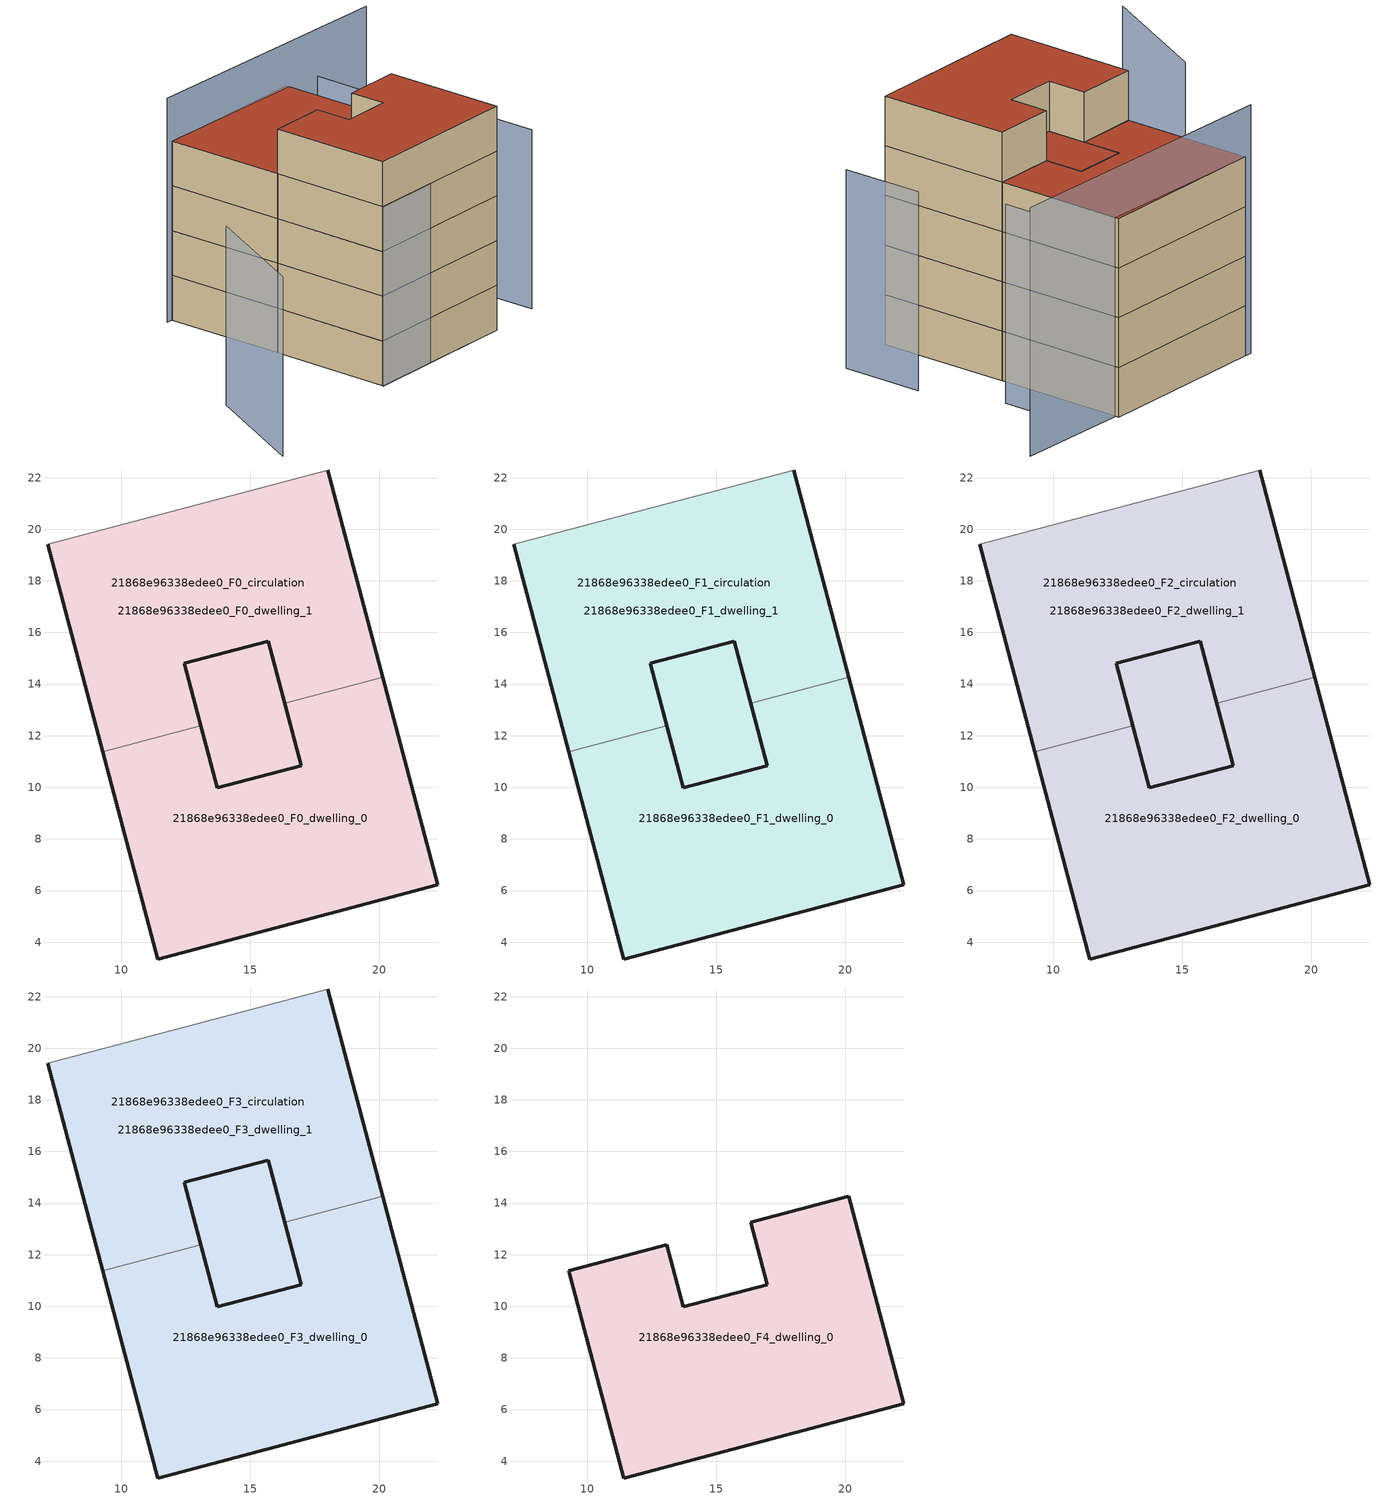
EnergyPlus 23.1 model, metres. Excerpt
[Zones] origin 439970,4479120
21868e96338edee0_F0_dwelling_0
 floor ground (EU_floor_Construction): 15.7,15.66 16.34,13.25 16.98,10.84 13.72,9.98 13.08,12.39 12.44,14.8 z0; 20.14,14.26 22.27,6.23 11.41,3.35 9.27,11.38 13.08,12.39 13.72,9.98 16.98,10.84 16.34,13.25 z0
 wall outside (EU_wall_Construction): 16.34,13.25 16.98,10.84 13.72,9.98 13.08,12.39 / 9.27,11.38 11.41,3.35 22.27,6.23 20.14,14.26 z0:3
 wall to 21868e96338edee0_F0_dwelling_1 (EU_wall_Construction): 20.14,14.26 16.34,13.25 / 13.08,12.39 9.27,11.38 z0:3
21868e96338edee0_F0_dwelling_1
 floor ground (EU_floor_Construction): 18.01,22.3 20.14,14.26 16.34,13.25 15.7,15.66 12.44,14.8 13.08,12.39 9.27,11.38 7.14,19.41 z0; 15.7,15.66 16.34,13.25 16.98,10.84 13.72,9.98 13.08,12.39 12.44,14.8 z0
 wall outside (EU_wall_Construction): 7.14,19.41 9.27,11.38 / 13.08,12.39 12.44,14.8 15.7,15.66 16.34,13.25 / 20.14,14.26 18.01,22.3 z0:3
 wall adiabatic (EU_wall_Construction): 18.01,22.3 7.14,19.41 z0:3
21868e96338edee0_F0_circulation
 floor ground (EU_floor_Construction): 15.7,15.66 16.34,13.25 16.98,10.84 13.72,9.98 13.08,12.39 12.44,14.8 z0; 20.14,14.26 22.27,6.23 11.41,3.35 9.27,11.38 13.08,12.39 13.72,9.98 16.98,10.84 16.34,13.25 z0; 18.01,22.3 20.14,14.26 16.34,13.25 15.7,15.66 12.44,14.8 13.08,12.39 9.27,11.38 7.14,19.41 z0
 wall outside (EU_wall_Construction): 15.7,15.66 12.44,14.8 13.72,9.98 16.98,10.84 15.7,15.66 z0:3
21868e96338edee0_F1_dwelling_0
 floor outside (EU_floor_Construction): 20.14,14.26 22.27,6.23 11.41,3.35 9.27,11.38 13.08,12.39 13.72,9.98 16.98,10.84 16.34,13.25 z3; 15.7,15.66 16.34,13.25 16.98,10.84 13.72,9.98 13.08,12.39 12.44,14.8 z3
 wall outside (EU_wall_Construction): 16.34,13.25 16.98,10.84 13.72,9.98 13.08,12.39 / 9.27,11.38 11.41,3.35 22.27,6.23 20.14,14.26 z3:6
 wall to 21868e96338edee0_F1_dwelling_1 (EU_wall_Construction): 20.14,14.26 16.34,13.25 / 13.08,12.39 9.27,11.38 z3:6
21868e96338edee0_F1_dwelling_1
 floor to 21868e96338edee0_F0_dwelling_1 (EU_floor_Construction): 18.01,22.3 20.14,14.26 16.34,13.25 15.7,15.66 12.44,14.8 13.08,12.39 9.27,11.38 7.14,19.41 z3; 15.7,15.66 16.34,13.25 16.98,10.84 13.72,9.98 13.08,12.39 12.44,14.8 z3
 wall outside (EU_wall_Construction): 7.14,19.41 9.27,11.38 / 13.08,12.39 12.44,14.8 15.7,15.66 16.34,13.25 / 20.14,14.26 18.01,22.3 z3:6
 wall adiabatic (EU_wall_Construction): 18.01,22.3 7.14,19.41 z3:6
21868e96338edee0_F1_circulation
 floor outside (EU_floor_Construction): 15.7,15.66 16.34,13.25 16.98,10.84 13.72,9.98 13.08,12.39 12.44,14.8 z3; 18.01,22.3 20.14,14.26 16.34,13.25 15.7,15.66 12.44,14.8 13.08,12.39 9.27,11.38 7.14,19.41 z3
 floor to 21868e96338edee0_F0_circulation (EU_floor_Construction): 20.14,14.26 22.27,6.23 11.41,3.35 9.27,11.38 13.08,12.39 13.72,9.98 16.98,10.84 16.34,13.25 z3
 wall outside (EU_wall_Construction): 15.7,15.66 12.44,14.8 13.72,9.98 16.98,10.84 15.7,15.66 z3:6
21868e96338edee0_F2_dwelling_0
 floor outside (EU_floor_Construction): 20.14,14.26 22.27,6.23 11.41,3.35 9.27,11.38 13.08,12.39 13.72,9.98 16.98,10.84 16.34,13.25 z6; 15.7,15.66 16.34,13.25 16.98,10.84 13.72,9.98 13.08,12.39 12.44,14.8 z6
 wall outside (EU_wall_Construction): 16.34,13.25 16.98,10.84 13.72,9.98 13.08,12.39 / 9.27,11.38 11.41,3.35 22.27,6.23 20.14,14.26 z6:9
 wall to 21868e96338edee0_F2_dwelling_1 (EU_wall_Construction): 20.14,14.26 16.34,13.25 / 13.08,12.39 9.27,11.38 z6:9
21868e96338edee0_F2_dwelling_1
 floor to 21868e96338edee0_F1_dwelling_1 (EU_floor_Construction): 18.01,22.3 20.14,14.26 16.34,13.25 15.7,15.66 12.44,14.8 13.08,12.39 9.27,11.38 7.14,19.41 z6; 15.7,15.66 16.34,13.25 16.98,10.84 13.72,9.98 13.08,12.39 12.44,14.8 z6
 wall outside (EU_wall_Construction): 7.14,19.41 9.27,11.38 / 13.08,12.39 12.44,14.8 15.7,15.66 16.34,13.25 / 20.14,14.26 18.01,22.3 z6:9
 wall adiabatic (EU_wall_Construction): 18.01,22.3 7.14,19.41 z6:9
21868e96338edee0_F2_circulation
 floor outside (EU_floor_Construction): 15.7,15.66 16.34,13.25 16.98,10.84 13.72,9.98 13.08,12.39 12.44,14.8 z6; 18.01,22.3 20.14,14.26 16.34,13.25 15.7,15.66 12.44,14.8 13.08,12.39 9.27,11.38 7.14,19.41 z6
 floor to 21868e96338edee0_F1_circulation (EU_floor_Construction): 20.14,14.26 22.27,6.23 11.41,3.35 9.27,11.38 13.08,12.39 13.72,9.98 16.98,10.84 16.34,13.25 z6
 wall outside (EU_wall_Construction): 15.7,15.66 12.44,14.8 13.72,9.98 16.98,10.84 15.7,15.66 z6:9
21868e96338edee0_F3_dwelling_0
 floor outside (EU_floor_Construction): 20.14,14.26 22.27,6.23 11.41,3.35 9.27,11.38 13.08,12.39 13.72,9.98 16.98,10.84 16.34,13.25 z9; 15.7,15.66 16.34,13.25 16.98,10.84 13.72,9.98 13.08,12.39 12.44,14.8 z9
 wall outside (EU_wall_Construction): 16.34,13.25 16.98,10.84 13.72,9.98 13.08,12.39 / 9.27,11.38 11.41,3.35 22.27,6.23 20.14,14.26 z9:12
 wall to 21868e96338edee0_F3_dwelling_1 (EU_wall_Construction): 20.14,14.26 16.34,13.25 / 13.08,12.39 9.27,11.38 z9:12
 roof outside (EU_floor_Construction): 16.98,10.84 16.34,13.25 15.7,15.66 12.44,14.8 13.08,12.39 13.72,9.98 z12
21868e96338edee0_F3_dwelling_1
 floor to 21868e96338edee0_F2_dwelling_1 (EU_floor_Construction): 18.01,22.3 20.14,14.26 16.34,13.25 15.7,15.66 12.44,14.8 13.08,12.39 9.27,11.38 7.14,19.41 z9; 15.7,15.66 16.34,13.25 16.98,10.84 13.72,9.98 13.08,12.39 12.44,14.8 z9
 wall outside (EU_wall_Construction): 7.14,19.41 9.27,11.38 / 13.08,12.39 12.44,14.8 15.7,15.66 16.34,13.25 / 20.14,14.26 18.01,22.3 z9:12
 wall adiabatic (EU_wall_Construction): 18.01,22.3 7.14,19.41 z9:12
 roof outside (EU_roof_Construction): 16.98,10.84 16.34,13.25 15.7,15.66 12.44,14.8 13.08,12.39 13.72,9.98 z12; 20.14,14.26 18.01,22.3 7.14,19.41 9.27,11.38 13.08,12.39 12.44,14.8 15.7,15.66 16.34,13.25 z12
21868e96338edee0_F3_circulation
 floor outside (EU_floor_Construction): 15.7,15.66 16.34,13.25 16.98,10.84 13.72,9.98 13.08,12.39 12.44,14.8 z9; 18.01,22.3 20.14,14.26 16.34,13.25 15.7,15.66 12.44,14.8 13.08,12.39 9.27,11.38 7.14,19.41 z9
 floor to 21868e96338edee0_F2_circulation (EU_floor_Construction): 20.14,14.26 22.27,6.23 11.41,3.35 9.27,11.38 13.08,12.39 13.72,9.98 16.98,10.84 16.34,13.25 z9
 wall outside (EU_wall_Construction): 15.7,15.66 12.44,14.8 13.72,9.98 16.98,10.84 15.7,15.66 z9:12
 roof outside (EU_roof_Construction): 22.27,6.23 20.14,14.26 16.34,13.25 16.98,10.84 13.72,9.98 13.08,12.39 9.27,11.38 11.41,3.35 z12; 16.98,10.84 16.34,13.25 15.7,15.66 12.44,14.8 13.08,12.39 13.72,9.98 z12; 20.14,14.26 18.01,22.3 7.14,19.41 9.27,11.38 13.08,12.39 12.44,14.8 15.7,15.66 16.34,13.25 z12
21868e96338edee0_F4_dwelling_0
 floor to 21868e96338edee0_F3_dwelling_0 (EU_floor_Construction): 20.14,14.26 22.27,6.23 11.41,3.35 9.27,11.38 13.08,12.39 13.72,9.98 16.98,10.84 16.34,13.25 z12
 wall outside (EU_wall_Construction): 22.27,6.23 20.14,14.26 16.34,13.25 16.98,10.84 13.72,9.98 13.08,12.39 9.27,11.38 11.41,3.35 22.27,6.23 z12:15
 roof outside (EU_roof_Construction): 22.27,6.23 20.14,14.26 16.34,13.25 16.98,10.84 13.72,9.98 13.08,12.39 9.27,11.38 11.41,3.35 z15
shading: 11.39,3.3 20.79,5.82 / 1.82,6.63 -0.17,-1.89 / 26.04,7.68 24.69,12.6 / 21.85,16.94 20.44,22.33 z0:12; 25.24,23.78 6.69,19.33 z0:15
[Building]
EU S2 Campaign: North Axis=0; Terrain=City; Solar Distribution=FullExterior
[Site:Location]
Madrid: Latitude=40.5; Longitude=-3.5; Time Zone=1; Elevation=609
[SizingPeriod:WeatherFileDays]
AnnualSizingPeriod: Begin Month=1; Begin Day of Month=1; End Month=12; End Day of Month=31; Day of Week for Start Day=Monday; Use Weather File Daylight Saving Period=No; Use Weather File Rain and Snow Indicators=No
[MATERIAL]
EU_InternalMass_Material: Roughness=MediumRough; Thickness=0.1; Conductivity=1; Density=1800; Specific Heat=900; Thermal Absorptance=0.9; Solar Absorptance=0.7; Visible Absorptance=0.7
[MATERIAL:NOMASS] Roughness=MediumRough; Thermal Absorptance=0.9; Solar Absorptance=0.7; Visible Absorptance=0.7
Name | Thermal Resistance
EU_wall_NoMass | 1.60022
EU_roof_NoMass | 1.57597
EU_floor_NoMass | 0.470652
[CONSTRUCTION]
EU_wall_Construction: EU_wall_NoMass
EU_roof_Construction: EU_roof_NoMass
EU_floor_Construction: EU_floor_NoMass
EU_InternalMass_Construction: EU_InternalMass_Material
[ZONE] Type=1; Multiplier=1; Ceiling Height=autocalculate; Floor Area=autocalculate; Part of Total Floor Area=Yes
Name | Volume
21868e96338edee0_F0_dwelling_0; 21868e96338edee0_F1_dwelling_0; 21868e96338edee0_F2_dwelling_0; 21868e96338edee0_F3_dwelling_0 | 305.558
21868e96338edee0_F4_dwelling_0 | 255.099
21868e96338edee0_F0_dwelling_1; 21868e96338edee0_F1_dwelling_1; 21868e96338edee0_F2_dwelling_1; 21868e96338edee0_F3_dwelling_1 | 305.559
21868e96338edee0_F0_circulation; 21868e96338edee0_F1_circulation; 21868e96338edee0_F2_circulation; 21868e96338edee0_F3_circulation | 560.658
[INTERNALMASS] Construction=EU_InternalMass_Construction
Name | Zone or ZoneList | Surface Area
21868e96338edee0_F0_dwelling_0_EU_InternalMass | 21868e96338edee0_F0_dwelling_0 | 85.0332
21868e96338edee0_F0_dwelling_1_EU_InternalMass | 21868e96338edee0_F0_dwelling_1 | 85.0332
21868e96338edee0_F1_dwelling_0_EU_InternalMass | 21868e96338edee0_F1_dwelling_0 | 85.0332
21868e96338edee0_F1_dwelling_1_EU_InternalMass | 21868e96338edee0_F1_dwelling_1 | 85.0332
21868e96338edee0_F2_dwelling_0_EU_InternalMass | 21868e96338edee0_F2_dwelling_0 | 85.0332
21868e96338edee0_F2_dwelling_1_EU_InternalMass | 21868e96338edee0_F2_dwelling_1 | 85.0332
21868e96338edee0_F3_dwelling_0_EU_InternalMass | 21868e96338edee0_F3_dwelling_0 | 85.0332
21868e96338edee0_F3_dwelling_1_EU_InternalMass | 21868e96338edee0_F3_dwelling_1 | 85.0332
21868e96338edee0_F4_dwelling_0_EU_InternalMass | 21868e96338edee0_F4_dwelling_0 | 187.023
[OTHEREQUIPMENT] Fuel Type=Electricity; Design Level Calculation Method=Watts/Area; Power per Zone Floor Area=1; Fraction Latent=0; Fraction Radiant=0; Fraction Lost=0; Carbon Dioxide Generation Rate=0; EndUse Subcategory=EU_Step8_InternalGains
Name | Zone or ZoneList or Space or SpaceList | Schedule
EU_Step8_InternalGain_21868e96338edee0_F0_dwelling_0_f000 | 21868e96338edee0_F0_dwelling_0 | EU_Step8_GainSchedule_21868e96338edee0_F0_dwelling_0_f000
EU_Step8_InternalGain_21868e96338edee0_F0_dwelling_1_f000 | 21868e96338edee0_F0_dwelling_1 | EU_Step8_GainSchedule_21868e96338edee0_F0_dwelling_1_f000
EU_Step8_InternalGain_21868e96338edee0_F1_dwelling_0_f000 | 21868e96338edee0_F1_dwelling_0 | EU_Step8_GainSchedule_21868e96338edee0_F1_dwelling_0_f000
EU_Step8_InternalGain_21868e96338edee0_F1_dwelling_1_f000 | 21868e96338edee0_F1_dwelling_1 | EU_Step8_GainSchedule_21868e96338edee0_F1_dwelling_1_f000
EU_Step8_InternalGain_21868e96338edee0_F2_dwelling_0_f000 | 21868e96338edee0_F2_dwelling_0 | EU_Step8_GainSchedule_21868e96338edee0_F2_dwelling_0_f000
EU_Step8_InternalGain_21868e96338edee0_F2_dwelling_1_f000 | 21868e96338edee0_F2_dwelling_1 | EU_Step8_GainSchedule_21868e96338edee0_F2_dwelling_1_f000
EU_Step8_InternalGain_21868e96338edee0_F3_dwelling_0_f000 | 21868e96338edee0_F3_dwelling_0 | EU_Step8_GainSchedule_21868e96338edee0_F3_dwelling_0_f000
EU_Step8_InternalGain_21868e96338edee0_F3_dwelling_1_f000 | 21868e96338edee0_F3_dwelling_1 | EU_Step8_GainSchedule_21868e96338edee0_F3_dwelling_1_f000
EU_Step8_InternalGain_21868e96338edee0_F4_dwelling_0_f000 | 21868e96338edee0_F4_dwelling_0 | EU_Step8_GainSchedule_21868e96338edee0_F4_dwelling_0_f000
[ZONEINFILTRATION:DESIGNFLOWRATE] Schedule=EU_AlwaysOn; Design Flow Rate Calculation Method=Flow/Area; Flow Rate per Floor Area=0.0005; Constant Term Coefficient=1; Temperature Term Coefficient=0; Velocity Term Coefficient=0; Velocity Squared Term Coefficient=0
Name | Zone or ZoneList or Space or SpaceList
EU_Circulation_Infiltration_21868e96338edee0_F0_circulation | 21868e96338edee0_F0_circulation
EU_Circulation_Infiltration_21868e96338edee0_F1_circulation | 21868e96338edee0_F1_circulation
EU_Circulation_Infiltration_21868e96338edee0_F2_circulation | 21868e96338edee0_F2_circulation
EU_Circulation_Infiltration_21868e96338edee0_F3_circulation | 21868e96338edee0_F3_circulation
[ZONEVENTILATION:DESIGNFLOWRATE] Schedule=EU_AlwaysOn; Design Flow Rate Calculation Method=AirChanges/Hour; Air Changes per Hour=0.480704; Ventilation Type=Natural; Fan Pressure Rise=0; Fan Total Efficiency=1; Constant Term Coefficient=1; Temperature Term Coefficient=0; Velocity Term Coefficient=0; Velocity Squared Term Coefficient=0; Minimum Indoor Temperature=-100; Maximum Indoor Temperature=100; Delta Temperature=-100; Minimum Outdoor Temperature=-100; Maximum Outdoor Temperature=100; Maximum Wind Speed=40
Name | Zone or ZoneList or Space or SpaceList
EU_ConstantAir_21868e96338edee0_F0_dwelling_0 | 21868e96338edee0_F0_dwelling_0
EU_ConstantAir_21868e96338edee0_F0_dwelling_1 | 21868e96338edee0_F0_dwelling_1
EU_ConstantAir_21868e96338edee0_F1_dwelling_0 | 21868e96338edee0_F1_dwelling_0
EU_ConstantAir_21868e96338edee0_F1_dwelling_1 | 21868e96338edee0_F1_dwelling_1
EU_ConstantAir_21868e96338edee0_F2_dwelling_0 | 21868e96338edee0_F2_dwelling_0
EU_ConstantAir_21868e96338edee0_F2_dwelling_1 | 21868e96338edee0_F2_dwelling_1
EU_ConstantAir_21868e96338edee0_F3_dwelling_0 | 21868e96338edee0_F3_dwelling_0
EU_ConstantAir_21868e96338edee0_F3_dwelling_1 | 21868e96338edee0_F3_dwelling_1
EU_ConstantAir_21868e96338edee0_F4_dwelling_0 | 21868e96338edee0_F4_dwelling_0
[HVACTEMPLATE:THERMOSTAT] Constant Heating Setpoint=20; Constant Cooling Setpoint=50
EU_HeatOnly_21868e96338edee0_F0_dwelling_0; EU_HeatOnly_21868e96338edee0_F0_dwelling_1; EU_HeatOnly_21868e96338edee0_F1_dwelling_0; EU_HeatOnly_21868e96338edee0_F1_dwelling_1; EU_HeatOnly_21868e96338edee0_F2_dwelling_0; EU_HeatOnly_21868e96338edee0_F2_dwelling_1; EU_HeatOnly_21868e96338edee0_F3_dwelling_0; EU_HeatOnly_21868e96338edee0_F3_dwelling_1; EU_HeatOnly_21868e96338edee0_F4_dwelling_0
[HVACTEMPLATE:ZONE:IDEALLOADSAIRSYSTEM] System Availability Schedule=EU_AlwaysOn; Maximum Heating Supply Air Temperature=50; Minimum Cooling Supply Air Temperature=13; Maximum Heating Supply Air Humidity Ratio=0.0156; Minimum Cooling Supply Air Humidity Ratio=0.0077; Heating Limit=NoLimit; Cooling Limit=NoLimit; Heating Availability Schedule=EU_AlwaysOn; Cooling Availability Schedule=EU_CoolingOff; Dehumidification Control Type=ConstantSensibleHeatRatio; Cooling Sensible Heat Ratio=0.7; Dehumidification Setpoint=60; Humidification Control Type=None; Humidification Setpoint=30; Outdoor Air Method=None; Outdoor Air Flow Rate per Person=0.00944; Outdoor Air Flow Rate per Zone Floor Area=0; Outdoor Air Flow Rate per Zone=0; Demand Controlled Ventilation Type=None; Outdoor Air Economizer Type=NoEconomizer; Heat Recovery Type=None; Sensible Heat Recovery Effectiveness=0.7; Latent Heat Recovery Effectiveness=0.65
Name | Template Thermostat
21868e96338edee0_F0_dwelling_0 | EU_HeatOnly_21868e96338edee0_F0_dwelling_0
21868e96338edee0_F0_dwelling_1 | EU_HeatOnly_21868e96338edee0_F0_dwelling_1
21868e96338edee0_F1_dwelling_0 | EU_HeatOnly_21868e96338edee0_F1_dwelling_0
21868e96338edee0_F1_dwelling_1 | EU_HeatOnly_21868e96338edee0_F1_dwelling_1
21868e96338edee0_F2_dwelling_0 | EU_HeatOnly_21868e96338edee0_F2_dwelling_0
21868e96338edee0_F2_dwelling_1 | EU_HeatOnly_21868e96338edee0_F2_dwelling_1
21868e96338edee0_F3_dwelling_0 | EU_HeatOnly_21868e96338edee0_F3_dwelling_0
21868e96338edee0_F3_dwelling_1 | EU_HeatOnly_21868e96338edee0_F3_dwelling_1
21868e96338edee0_F4_dwelling_0 | EU_HeatOnly_21868e96338edee0_F4_dwelling_0
[SIZING:ZONE] Zone Cooling Design Supply Air Temperature Input Method=SupplyAirTemperature; Zone Cooling Design Supply Air Temperature=13; Zone Heating Design Supply Air Temperature Input Method=SupplyAirTemperature; Zone Heating Design Supply Air Temperature=50; Zone Cooling Design Supply Air Humidity Ratio=0.008; Zone Heating Design Supply Air Humidity Ratio=0.008; Cooling Design Air Flow Method=DesignDay; Cooling Design Air Flow Rate=0; Cooling Minimum Air Flow per Zone Floor Area=0.000762; Cooling Minimum Air Flow=0; Cooling Minimum Air Flow Fraction=0.2; Heating Design Air Flow Method=DesignDay; Heating Design Air Flow Rate=0; Heating Maximum Air Flow per Zone Floor Area=0.002032; Heating Maximum Air Flow=0.141576; Heating Maximum Air Flow Fraction=0.3; Account for Dedicated Outdoor Air System=No; Dedicated Outdoor Air System Control Strategy=NeutralSupplyAir; Dedicated Outdoor Air Low Setpoint Temperature for Design=autosize; Dedicated Outdoor Air High Setpoint Temperature for Design=autosize; Zone Load Sizing Method=Sensible Load Only No Latent Load; Zone Latent Cooling Design Supply Air Humidity Ratio Input Method=HumidityRatioDifference; Zone Cooling Design Supply Air Humidity Ratio Difference=0.005; Zone Latent Heating Design Supply Air Humidity Ratio Input Method=HumidityRatioDifference; Zone Humidification Design Supply Air Humidity Ratio Difference=0.005
21868e96338edee0_F0_dwelling_0; 21868e96338edee0_F0_dwelling_1; 21868e96338edee0_F1_dwelling_0; 21868e96338edee0_F1_dwelling_1; 21868e96338edee0_F2_dwelling_0; 21868e96338edee0_F2_dwelling_1; 21868e96338edee0_F3_dwelling_0; 21868e96338edee0_F3_dwelling_1; 21868e96338edee0_F4_dwelling_0
[SCHEDULE:CONSTANT]
Name | Hourly Value
EU_AlwaysOn | 1
EU_CoolingOff | 0
[SCHEDULE:FILE] Column Number=1; Rows to Skip at Top=0; Number of Hours of Data=8760; Column Separator=Comma; Interpolate to Timestep=No; Minutes per Item=60; Adjust Schedule for Daylight Savings=Yes
Name | File
EU_Step8_GainSchedule_21868e96338edee0_F0_dwelling_0_f000 | ../../schedules/21868e96338edee0/21868e96338edee0_F0_dwelling_0_f000_gain.csv
EU_Step8_GainSchedule_21868e96338edee0_F0_dwelling_1_f000 | ../../schedules/21868e96338edee0/21868e96338edee0_F0_dwelling_1_f000_gain.csv
EU_Step8_GainSchedule_21868e96338edee0_F1_dwelling_0_f000 | ../../schedules/21868e96338edee0/21868e96338edee0_F1_dwelling_0_f000_gain.csv
EU_Step8_GainSchedule_21868e96338edee0_F1_dwelling_1_f000 | ../../schedules/21868e96338edee0/21868e96338edee0_F1_dwelling_1_f000_gain.csv
EU_Step8_GainSchedule_21868e96338edee0_F2_dwelling_0_f000 | ../../schedules/21868e96338edee0/21868e96338edee0_F2_dwelling_0_f000_gain.csv
EU_Step8_GainSchedule_21868e96338edee0_F2_dwelling_1_f000 | ../../schedules/21868e96338edee0/21868e96338edee0_F2_dwelling_1_f000_gain.csv
EU_Step8_GainSchedule_21868e96338edee0_F3_dwelling_0_f000 | ../../schedules/21868e96338edee0/21868e96338edee0_F3_dwelling_0_f000_gain.csv
EU_Step8_GainSchedule_21868e96338edee0_F3_dwelling_1_f000 | ../../schedules/21868e96338edee0/21868e96338edee0_F3_dwelling_1_f000_gain.csv
EU_Step8_GainSchedule_21868e96338edee0_F4_dwelling_0_f000 | ../../schedules/21868e96338edee0/21868e96338edee0_F4_dwelling_0_f000_gain.csv
